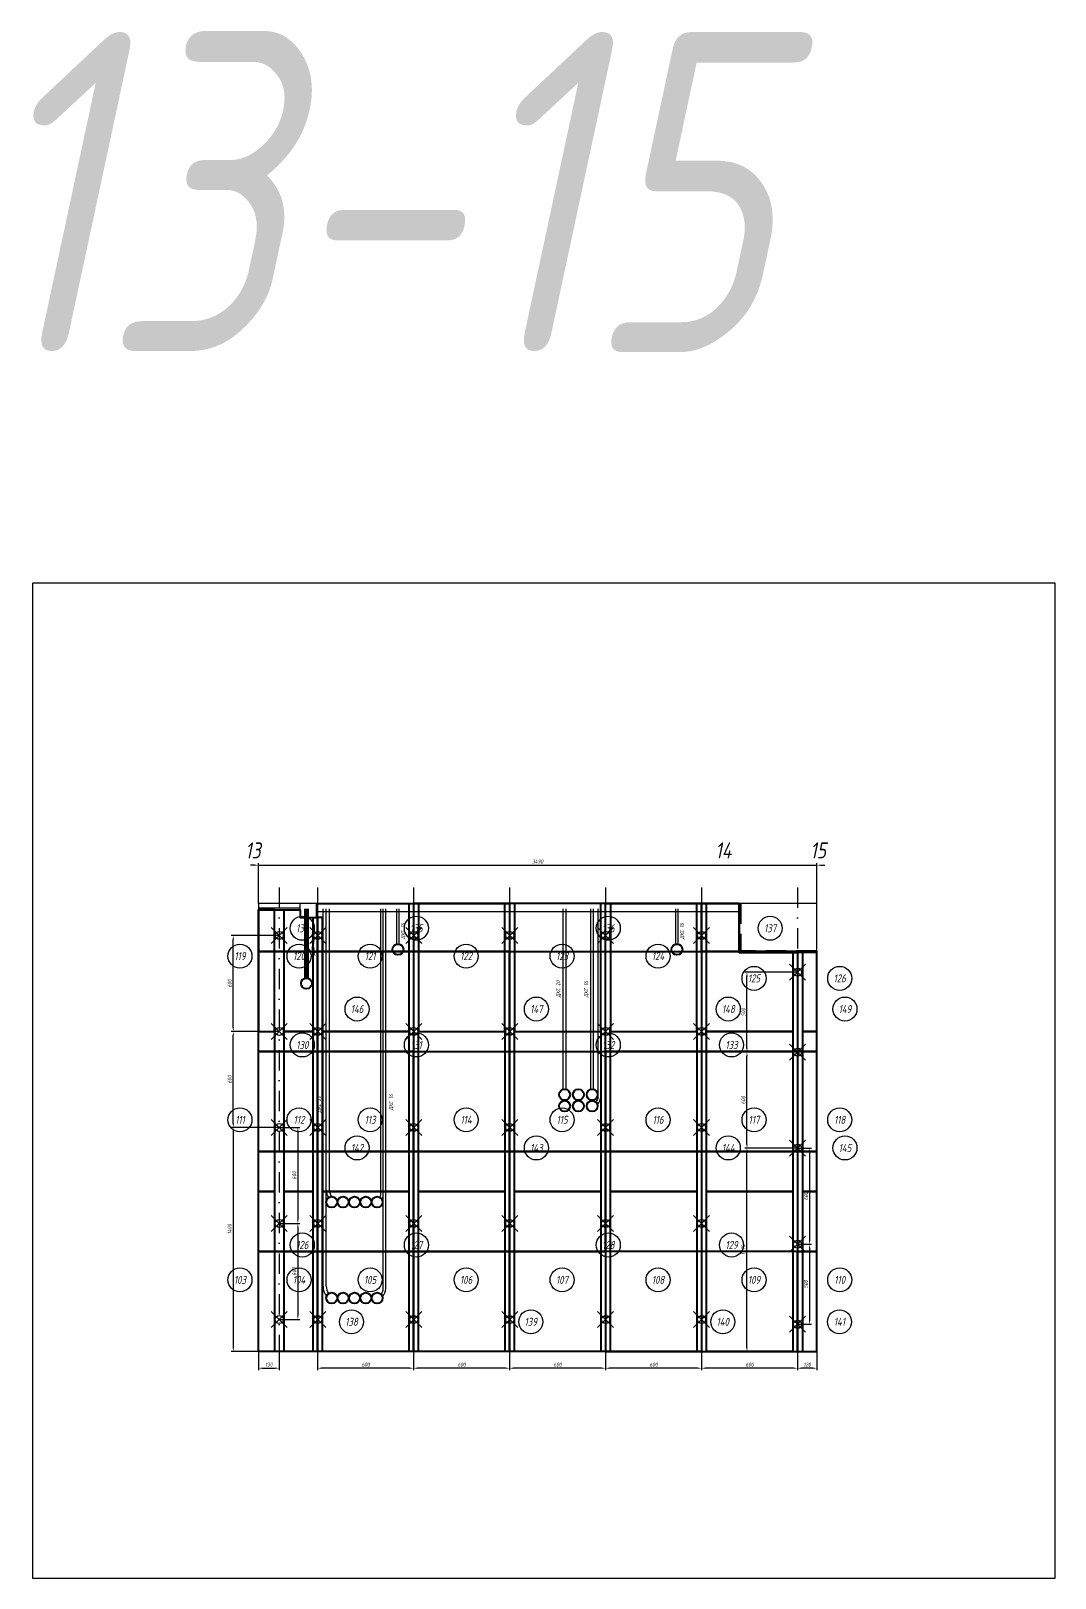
# Model space of a CAD drawing. Header units: millimetres. Extents: x -58926 to 122586, y -58688 to 8347.
# Drawn here: x 47707 to 54109, y -1320 to 8347 of the extents above; entities that cross this region are included whole.
import ezdxf
from ezdxf.enums import TextEntityAlignment as Align

# ---------------------------------------------------------------- set-up
doc = ezdxf.new("R2010")
doc.units = ezdxf.units.MM
doc.header["$PDMODE"] = 35
doc.header["$PDSIZE"] = 50
doc.linetypes.add('DASHDOT', pattern=[25.4, 12.7, -6.35, 0, -6.35])
doc.linetypes.add('DASHED', pattern=[19.05, 12.7, -6.35])
for name, color, linetype in [('01 Черновое', 7, 'Continuous'), ('02 Розетки', 7, 'Continuous'), ('02 ЭОМ и СС', 7, 'Continuous'), ('03 Потолок', 7, 'Continuous'), ('05 Слаботочка', 7, 'Continuous'), ('06 Авт-ка климата', 7, 'Continuous'), ('101 Крепление', 7, 'Continuous'), ('101 Крепление размеры', 7, 'Continuous'), ('102 Звукоизоляция', 7, 'Continuous'), ('103 ГВЛ слой 1', 7, 'Continuous'), ('104 ГВЛ слой 2', 7, 'Continuous')]:
    doc.layers.add(name, color=color, linetype=linetype)
doc.layers.add('100 noprint', color=1, linetype='Continuous', plot=False)
doc.styles.get("Standard").update_dxf_attribs({"font": 'arial.ttf'})
doc.styles.add('ГОСТ-ISOCPEUR', font='isocpeui.ttf', dxfattribs={"width": 0.8})
doc.dimstyles.new('ISO-25', dxfattribs={"dimtxt": 2.5, "dimasz": 2.5, "dimexe": 1.25, "dimexo": 0.625, "dimtad": 1, "dimtxsty": 'Standard', "dimcen": 2.5, "dimadec": 0, "dimazin": 0, "dimtfac": 1, "dimtmove": 0, "dimatfit": 3, "dimfxl": 1, "dimarcsym": 0})

# ---------------------------------------------------------------- blocks, each defined once
blk = doc.blocks.new('*D202')
at = {"layer": '101 Крепление размеры', "color": 0, "lineweight": -2}
for p, q in [((52499, 95.2), (52499, -21.5)), ((52619, 95.2), (52619, -21.5)), ((52594, -9), (52524, -9))]:
    blk.add_line(p, q, dxfattribs=at)
at = {"layer": '101 Крепление размеры', "color": 0}
for points in [[(52524, -4.8), (52524, -13.2), (52499, -9)], [(52594, -13.2), (52594, -4.8), (52619, -9)]]:
    blk.add_solid(points, dxfattribs=at)
at = {"layer": 'Defpoints', "color": 0}
for p in [(52499, 95.2), (52619, 95.2), (52499, -9)]:
    blk.add_point(p, dxfattribs=at)
at = {"layer": '101 Крепление размеры', "color": 0, "insert": (52559, 13.5), "char_height": 25, "attachment_point": 5, "style": 'ГОСТ-ISOCPEUR'}
blk.add_mtext('120', dxfattribs=at)
blk = doc.blocks.new('*D203')
at = {"layer": '101 Крепление размеры', "color": 0, "lineweight": -2}
for p, q in [((51899, 95.2), (51899, -21.5)), ((52499, 95.2), (52499, -21.5)), ((52474, -9), (51924, -9))]:
    blk.add_line(p, q, dxfattribs=at)
at = {"layer": '101 Крепление размеры', "color": 0}
for points in [[(51924, -4.8), (51924, -13.2), (51899, -9)], [(52474, -13.2), (52474, -4.8), (52499, -9)]]:
    blk.add_solid(points, dxfattribs=at)
at = {"layer": 'Defpoints', "color": 0}
for p in [(51899, 95.2), (52499, 95.2), (51899, -9)]:
    blk.add_point(p, dxfattribs=at)
at = {"layer": '101 Крепление размеры', "color": 0, "insert": (52199, 13.5), "char_height": 25, "attachment_point": 5, "style": 'ГОСТ-ISOCPEUR'}
blk.add_mtext('600', dxfattribs=at)
blk = doc.blocks.new('*D204')
at = {"layer": '101 Крепление размеры', "color": 0, "lineweight": -2}
for p, q in [((51299, 95.2), (51299, -21.5)), ((51899, 95.2), (51899, -21.5)), ((51874, -9), (51324, -9))]:
    blk.add_line(p, q, dxfattribs=at)
at = {"layer": '101 Крепление размеры', "color": 0}
for points in [[(51324, -4.8), (51324, -13.2), (51299, -9)], [(51874, -13.2), (51874, -4.8), (51899, -9)]]:
    blk.add_solid(points, dxfattribs=at)
at = {"layer": 'Defpoints', "color": 0}
for p in [(51299, 95.2), (51899, 95.2), (51299, -9)]:
    blk.add_point(p, dxfattribs=at)
at = {"layer": '101 Крепление размеры', "color": 0, "insert": (51599, 13.5), "char_height": 25, "attachment_point": 5, "style": 'ГОСТ-ISOCPEUR'}
blk.add_mtext('600', dxfattribs=at)
blk = doc.blocks.new('*D205')
at = {"layer": '101 Крепление размеры', "color": 0, "lineweight": -2}
for p, q in [((50699, 95.2), (50699, -21.5)), ((51299, 95.2), (51299, -21.5)), ((51274, -9), (50724, -9))]:
    blk.add_line(p, q, dxfattribs=at)
at = {"layer": '101 Крепление размеры', "color": 0}
for points in [[(50724, -4.8), (50724, -13.2), (50699, -9)], [(51274, -13.2), (51274, -4.8), (51299, -9)]]:
    blk.add_solid(points, dxfattribs=at)
at = {"layer": 'Defpoints', "color": 0}
for p in [(50699, 95.2), (51299, 95.2), (50699, -9)]:
    blk.add_point(p, dxfattribs=at)
at = {"layer": '101 Крепление размеры', "color": 0, "insert": (50999, 13.5), "char_height": 25, "attachment_point": 5, "style": 'ГОСТ-ISOCPEUR'}
blk.add_mtext('600', dxfattribs=at)
blk = doc.blocks.new('*D206')
at = {"layer": '101 Крепление размеры', "color": 0, "lineweight": -2}
for p, q in [((50099, 95.2), (50099, -21.5)), ((50699, 95.2), (50699, -21.5)), ((50674, -9), (50124, -9))]:
    blk.add_line(p, q, dxfattribs=at)
at = {"layer": '101 Крепление размеры', "color": 0}
for points in [[(50124, -4.8), (50124, -13.2), (50099, -9)], [(50674, -13.2), (50674, -4.8), (50699, -9)]]:
    blk.add_solid(points, dxfattribs=at)
at = {"layer": 'Defpoints', "color": 0}
for p in [(50099, 95.2), (50699, 95.2), (50099, -9)]:
    blk.add_point(p, dxfattribs=at)
at = {"layer": '101 Крепление размеры', "color": 0, "insert": (50399, 13.5), "char_height": 25, "attachment_point": 5, "style": 'ГОСТ-ISOCPEUR'}
blk.add_mtext('600', dxfattribs=at)
blk = doc.blocks.new('*D207')
at = {"layer": '101 Крепление размеры', "color": 0, "lineweight": -2}
for p, q in [((49499, 95.2), (49499, -21.5)), ((50099, 95.2), (50099, -21.5)), ((50074, -9), (49524, -9))]:
    blk.add_line(p, q, dxfattribs=at)
at = {"layer": '101 Крепление размеры', "color": 0}
for points in [[(49524, -4.8), (49524, -13.2), (49499, -9)], [(50074, -13.2), (50074, -4.8), (50099, -9)]]:
    blk.add_solid(points, dxfattribs=at)
at = {"layer": 'Defpoints', "color": 0}
for p in [(49499, 95.2), (50099, 95.2), (49499, -9)]:
    blk.add_point(p, dxfattribs=at)
at = {"layer": '101 Крепление размеры', "color": 0, "insert": (49799, 13.5), "char_height": 25, "attachment_point": 5, "style": 'ГОСТ-ISOCPEUR'}
blk.add_mtext('600', dxfattribs=at)
blk = doc.blocks.new('*D208')
at = {"layer": '101 Крепление размеры', "color": 0, "lineweight": -2}
for p, q in [((49129, 95.2), (49129, -21.5)), ((49259, 95.2), (49259, -21.5)), ((49154, -9), (49234, -9))]:
    blk.add_line(p, q, dxfattribs=at)
at = {"layer": '101 Крепление размеры', "color": 0}
for points in [[(49154, -4.8), (49154, -13.2), (49129, -9)], [(49234, -13.2), (49234, -4.8), (49259, -9)]]:
    blk.add_solid(points, dxfattribs=at)
at = {"layer": 'Defpoints', "color": 0}
for p in [(49129, 95.2), (49259, 95.2), (49259, -9)]:
    blk.add_point(p, dxfattribs=at)
at = {"layer": '101 Крепление размеры', "color": 0, "insert": (49194, 13.5), "char_height": 25, "attachment_point": 5, "style": 'ГОСТ-ISOCPEUR'}
blk.add_mtext('130', dxfattribs=at)
blk = doc.blocks.new('*D209')
at = {"layer": '101 Крепление размеры', "color": 0, "lineweight": -2}
for p, q in [((49259, 1495.2), (48958.8, 1495.2)), ((48971.3, 1470.2), (48971.3, 120.2)), ((49259, 95.2), (48958.8, 95.2))]:
    blk.add_line(p, q, dxfattribs=at)
at = {"layer": '101 Крепление размеры', "color": 0}
for points in [[(48975.4, 1470.2), (48967.1, 1470.2), (48971.3, 1495.2)], [(48967.1, 120.2), (48975.4, 120.2), (48971.3, 95.2)]]:
    blk.add_solid(points, dxfattribs=at)
at = {"layer": 'Defpoints', "color": 0}
for p in [(49259, 1495.2), (48971.3, 95.2), (49259, 95.2)]:
    blk.add_point(p, dxfattribs=at)
at = {"layer": '101 Крепление размеры', "color": 0, "insert": (48948.8, 859.7), "char_height": 25, "attachment_point": 5, "rotation": 90, "style": 'ГОСТ-ISOCPEUR'}
blk.add_mtext('1400', dxfattribs=at)
blk = doc.blocks.new('*D210')
at = {"layer": '101 Крепление размеры', "color": 0, "lineweight": -2}
for p, q in [((49259, 2095.2), (48958.8, 2095.2)), ((48971.3, 1520.2), (48971.3, 2070.2)), ((49259, 1495.2), (48958.8, 1495.2))]:
    blk.add_line(p, q, dxfattribs=at)
at = {"layer": '101 Крепление размеры', "color": 0}
for points in [[(48975.4, 2070.2), (48967.1, 2070.2), (48971.3, 2095.2)], [(48967.1, 1520.2), (48975.4, 1520.2), (48971.3, 1495.2)]]:
    blk.add_solid(points, dxfattribs=at)
at = {"layer": 'Defpoints', "color": 0}
for p in [(48971.3, 2095.2), (49259, 2095.2), (49259, 1495.2)]:
    blk.add_point(p, dxfattribs=at)
at = {"layer": '101 Крепление размеры', "color": 0, "insert": (48948.8, 1795.2), "char_height": 25, "attachment_point": 5, "rotation": 90, "style": 'ГОСТ-ISOCPEUR'}
blk.add_mtext('600', dxfattribs=at)
blk = doc.blocks.new('*D211')
at = {"layer": '101 Крепление размеры', "color": 0, "lineweight": -2}
for p, q in [((49259, 2695.2), (48958.8, 2695.2)), ((48971.3, 2120.2), (48971.3, 2670.2)), ((49259, 2095.2), (48958.8, 2095.2))]:
    blk.add_line(p, q, dxfattribs=at)
at = {"layer": '101 Крепление размеры', "color": 0}
for points in [[(48975.4, 2670.2), (48967.1, 2670.2), (48971.3, 2695.2)], [(48967.1, 2120.2), (48975.4, 2120.2), (48971.3, 2095.2)]]:
    blk.add_solid(points, dxfattribs=at)
at = {"layer": 'Defpoints', "color": 0}
for p in [(48971.3, 2695.2), (49259, 2695.2), (49259, 2095.2)]:
    blk.add_point(p, dxfattribs=at)
at = {"layer": '101 Крепление размеры', "color": 0, "insert": (48948.8, 2395.2), "char_height": 25, "attachment_point": 5, "rotation": 90, "style": 'ГОСТ-ISOCPEUR'}
blk.add_mtext('600', dxfattribs=at)
blk = doc.blocks.new('*D212')
at = {"layer": '101 Крепление размеры', "color": 0, "lineweight": -2}
for p, q in [((49258.4, 1495.2), (49387.7, 1495.2)), ((49375.2, 1470.2), (49375.2, 920.2)), ((49259, 895.2), (49387.7, 895.2))]:
    blk.add_line(p, q, dxfattribs=at)
at = {"layer": '101 Крепление размеры', "color": 0}
for points in [[(49379.4, 1470.2), (49371, 1470.2), (49375.2, 1495.2)], [(49371, 920.2), (49379.4, 920.2), (49375.2, 895.2)]]:
    blk.add_solid(points, dxfattribs=at)
at = {"layer": 'Defpoints', "color": 0}
for p in [(49258.4, 1495.2), (49259, 895.2), (49375.2, 895.2)]:
    blk.add_point(p, dxfattribs=at)
at = {"layer": '101 Крепление размеры', "color": 0, "insert": (49352.7, 1195.2), "char_height": 25, "attachment_point": 5, "rotation": 90, "style": 'ГОСТ-ISOCPEUR'}
blk.add_mtext('600', dxfattribs=at)
blk = doc.blocks.new('*D213')
at = {"layer": '101 Крепление размеры', "color": 0, "lineweight": -2}
for p, q in [((49259, 895.2), (49387.7, 895.2)), ((49375.2, 870.2), (49375.2, 320.2)), ((49259, 295.2), (49387.7, 295.2))]:
    blk.add_line(p, q, dxfattribs=at)
at = {"layer": '101 Крепление размеры', "color": 0}
for points in [[(49379.4, 870.2), (49371, 870.2), (49375.2, 895.2)], [(49371, 320.2), (49379.4, 320.2), (49375.2, 295.2)]]:
    blk.add_solid(points, dxfattribs=at)
at = {"layer": 'Defpoints', "color": 0}
for p in [(49259, 895.2), (49259, 295.2), (49375.2, 295.2)]:
    blk.add_point(p, dxfattribs=at)
at = {"layer": '101 Крепление размеры', "color": 0, "insert": (49352.7, 595.2), "char_height": 25, "attachment_point": 5, "rotation": 90, "style": 'ГОСТ-ISOCPEUR'}
blk.add_mtext('600', dxfattribs=at)
blk = doc.blocks.new('*D214')
at = {"layer": '101 Крепление размеры', "color": 0, "lineweight": -2}
for p, q in [((52499, 1365.2), (52170.3, 1365.2)), ((52182.8, 120.2), (52182.8, 1340.2)), ((52499, 95.2), (52170.3, 95.2))]:
    blk.add_line(p, q, dxfattribs=at)
at = {"layer": '101 Крепление размеры', "color": 0}
for points in [[(52187, 1340.2), (52178.6, 1340.2), (52182.8, 1365.2)], [(52178.6, 120.2), (52187, 120.2), (52182.8, 95.2)]]:
    blk.add_solid(points, dxfattribs=at)
at = {"layer": 'Defpoints', "color": 0}
for p in [(52182.8, 1365.2), (52499, 1365.2), (52499, 95.2)]:
    blk.add_point(p, dxfattribs=at)
at = {"layer": '101 Крепление размеры', "color": 0, "insert": (52160.3, 730.2), "char_height": 25, "attachment_point": 5, "rotation": 90, "style": 'ГОСТ-ISOCPEUR'}
blk.add_mtext('1270', dxfattribs=at)
blk = doc.blocks.new('*D215')
at = {"layer": '101 Крепление размеры', "color": 0, "lineweight": -2}
for p, q in [((52499, 1965.2), (52170.3, 1965.2)), ((52182.8, 1390.2), (52182.8, 1940.2)), ((52499, 1365.2), (52170.3, 1365.2))]:
    blk.add_line(p, q, dxfattribs=at)
at = {"layer": '101 Крепление размеры', "color": 0}
for points in [[(52187, 1940.2), (52178.6, 1940.2), (52182.8, 1965.2)], [(52178.6, 1390.2), (52187, 1390.2), (52182.8, 1365.2)]]:
    blk.add_solid(points, dxfattribs=at)
at = {"layer": 'Defpoints', "color": 0}
for p in [(52182.8, 1965.2), (52499, 1965.2), (52499, 1365.2)]:
    blk.add_point(p, dxfattribs=at)
at = {"layer": '101 Крепление размеры', "color": 0, "insert": (52160.3, 1665.2), "char_height": 25, "attachment_point": 5, "rotation": 90, "style": 'ГОСТ-ISOCPEUR'}
blk.add_mtext('600', dxfattribs=at)
blk = doc.blocks.new('*D216')
at = {"layer": '101 Крепление размеры', "color": 0, "lineweight": -2}
for p, q in [((52499, 2465.2), (52170.3, 2465.2)), ((52182.8, 1990.2), (52182.8, 2440.2)), ((52499, 1965.2), (52170.3, 1965.2))]:
    blk.add_line(p, q, dxfattribs=at)
at = {"layer": '101 Крепление размеры', "color": 0}
for points in [[(52187, 2440.2), (52178.6, 2440.2), (52182.8, 2465.2)], [(52178.6, 1990.2), (52187, 1990.2), (52182.8, 1965.2)]]:
    blk.add_solid(points, dxfattribs=at)
at = {"layer": 'Defpoints', "color": 0}
for p in [(52182.8, 2465.2), (52499, 2465.2), (52499, 1965.2)]:
    blk.add_point(p, dxfattribs=at)
at = {"layer": '101 Крепление размеры', "color": 0, "insert": (52160.3, 2215.2), "char_height": 25, "attachment_point": 5, "rotation": 90, "style": 'ГОСТ-ISOCPEUR'}
blk.add_mtext('500', dxfattribs=at)
blk = doc.blocks.new('*D217')
at = {"layer": '101 Крепление размеры', "color": 0, "lineweight": -2}
for p, q in [((52499, 1365.2), (52586.7, 1365.2)), ((52574.2, 1340.2), (52574.2, 790.2)), ((52499, 765.2), (52586.7, 765.2))]:
    blk.add_line(p, q, dxfattribs=at)
at = {"layer": '101 Крепление размеры', "color": 0}
for points in [[(52578.4, 1340.2), (52570.1, 1340.2), (52574.2, 1365.2)], [(52570.1, 790.2), (52578.4, 790.2), (52574.2, 765.2)]]:
    blk.add_solid(points, dxfattribs=at)
at = {"layer": 'Defpoints', "color": 0}
for p in [(52499, 1365.2), (52499, 765.2), (52574.2, 765.2)]:
    blk.add_point(p, dxfattribs=at)
at = {"layer": '101 Крепление размеры', "color": 0, "insert": (52551.7, 1065.2), "char_height": 25, "attachment_point": 5, "rotation": 90, "style": 'ГОСТ-ISOCPEUR'}
blk.add_mtext('600', dxfattribs=at)
blk = doc.blocks.new('*D218')
at = {"layer": '101 Крепление размеры', "color": 0, "lineweight": -2}
for p, q in [((52499, 765.2), (52586.7, 765.2)), ((52574.2, 740.2), (52574.2, 290.2)), ((52499, 265.2), (52586.7, 265.2))]:
    blk.add_line(p, q, dxfattribs=at)
at = {"layer": '101 Крепление размеры', "color": 0}
for points in [[(52578.4, 740.2), (52570.1, 740.2), (52574.2, 765.2)], [(52570.1, 290.2), (52578.4, 290.2), (52574.2, 265.2)]]:
    blk.add_solid(points, dxfattribs=at)
at = {"layer": 'Defpoints', "color": 0}
for p in [(52499, 765.2), (52499, 265.2), (52574.2, 265.2)]:
    blk.add_point(p, dxfattribs=at)
at = {"layer": '101 Крепление размеры', "color": 0, "insert": (52551.7, 515.2), "char_height": 25, "attachment_point": 5, "rotation": 90, "style": 'ГОСТ-ISOCPEUR'}
blk.add_mtext('500', dxfattribs=at)
blk = doc.blocks.new('*D411')
at = {"layer": '01 Черновое', "color": 0, "lineweight": -2}
for p, q in [((49104, 3134.1), (49079, 3134.1)), ((49129, 2895.2), (49129, 3146.6)), ((49129, 3134.1), (52619, 3134.1)), ((52619, 2895.2), (52619, 3146.6)), ((52644, 3134.1), (52669, 3134.1))]:
    blk.add_line(p, q, dxfattribs=at)
at = {"layer": '01 Черновое', "color": 0}
for points in [[(49104, 3129.9), (49104, 3138.3), (49129, 3134.1)], [(52644, 3138.3), (52644, 3129.9), (52619, 3134.1)]]:
    blk.add_solid(points, dxfattribs=at)
at = {"layer": 'Defpoints', "color": 0}
for p in [(52619, 3134.1), (49129, 2895.2), (52619, 2895.2)]:
    blk.add_point(p, dxfattribs=at)
at = {"layer": '01 Черновое', "color": 0, "insert": (50874, 3156.6), "char_height": 25, "attachment_point": 5, "style": 'ГОСТ-ISOCPEUR'}
blk.add_mtext('3490', dxfattribs=at)

msp = doc.modelspace()

# ---------------------------------------------------------------- linework, layer by layer
at = {"layer": '01 Черновое', "linetype": 'DASHDOT', "ltscale": 10}
for p, q in [((49258.998, 2995.176), (49258.998, -4.283)), ((49498.998, 2995.176), (49498.998, -4.283)), ((50098.998, 2995.176), (50098.998, -4.283)), ((50698.998, 2995.176), (50698.998, -4.283)), ((51298.998, 2995.176), (51298.998, -4.283)), ((51898.998, 2995.176), (51898.998, -4.283)), ((52498.998, 2995.176), (52498.998, -4.283))]:
    msp.add_line(p, q, dxfattribs=at)
at = {"layer": '01 Черновое'}
msp.add_lwpolyline([(52618.998, 95.176), (52618.998, 2895.176), (49128.998, 2895.176), (49128.998, 95.176)], close=True, dxfattribs=at)
at = {"layer": '02 Розетки'}
for p, q in [((49532.998, 502.715), (49532.998, 2862.176)), ((49552.998, 502.715), (49552.998, 2862.176)), ((49572.998, 1102.715), (49572.998, 2862.176)), ((51032.998, 1732.479), (51032.998, 2862.176)), ((51052.998, 1732.479), (51052.998, 2862.176))]:
    msp.add_line(p, q, dxfattribs=at)
at = {"layer": '02 Розетки', "lineweight": 40}
for centre in [(51042.998, 1700.176), (51042.998, 1629.176), (51128.998, 1700.176), (51128.998, 1629.176), (49586.998, 1029.176), (49657.998, 1029.176), (49728.998, 1029.176), (49799.998, 1029.176), (49586.998, 429.176), (49657.998, 429.176), (49728.998, 429.176), (49799.998, 429.176)]:
    msp.add_circle(centre, 34, dxfattribs=at)
at = {"layer": '02 Розетки'}
for centre, radius, end in [((49632.998, 1102.715), 80, 214.8964913), ((49632.998, 1102.715), 60, 222.7632761), ((49632.998, 502.715), 100, 218.6209407), ((49632.998, 502.715), 80, 214.8964913)]:
    msp.add_arc(centre, radius, 180, end, dxfattribs=at)
at = {"layer": '02 ЭОМ и СС'}
for p, q in [((49532.998, 502.715), (49532.998, 2862.176)), ((49552.998, 502.715), (49552.998, 2862.176)), ((49572.998, 1102.715), (49572.998, 2862.176)), ((49893.002, 1074.716), (49893.002, 2862.176)), ((49909.002, 487.255), (49909.002, 2862.176)), ((49909.002, 1074.716), (49909.002, 2862.176)), ((49925.002, 487.255), (49925.002, 2862.176)), ((49992.998, 2640.222), (49992.998, 2862.176)), ((50008.998, 2640.222), (50008.998, 2862.176)), ((51032.998, 1732.479), (51032.998, 2862.176)), ((51052.998, 1732.479), (51052.998, 2862.176)), ((51206.998, 1733.415), (51206.998, 2862.176)), ((51222.998, 1733.415), (51222.998, 2862.176)), ((51253.002, 1687.255), (51253.002, 2862.176)), ((51269.002, 1687.255), (51269.002, 2862.176)), ((51736.998, 2640.222), (51736.998, 2862.176)), ((51752.998, 2640.222), (51752.998, 2862.176))]:
    msp.add_line(p, q, dxfattribs=at)
at = {"layer": '02 ЭОМ и СС', "const_width": 16}
msp.add_lwpolyline([(49420.998, 2420.417), (49420.998, 2862.176)], dxfattribs=at)
at = {"layer": '02 ЭОМ и СС', "const_width": 16, "flags": 128}
msp.add_lwpolyline([(49436.998, 2420.417), (49436.998, 2862.176)], dxfattribs=at)
at = {"layer": '02 ЭОМ и СС', "lineweight": 40}
for centre in [(51744.998, 2607.176), (49428.998, 2395.676), (51042.998, 1700.176), (51042.998, 1629.176), (51128.998, 1700.176), (51128.998, 1629.176), (51214.998, 1700.176), (51214.998, 1629.176), (49586.998, 1029.176), (49657.998, 1029.176), (49728.998, 1029.176), (49799.998, 1029.176), (49870.998, 1029.176), (49586.998, 429.176), (49657.998, 429.176), (49728.998, 429.176), (49799.998, 429.176), (49870.998, 429.176)]:
    msp.add_circle(centre, 34, dxfattribs=at)
at = {"layer": '02 ЭОМ и СС'}
for centre, radius, start, end in [((51205.002, 1687.255), 48, 315, 0), ((51205.002, 1687.255), 64, 311.5369025, 0), ((49632.998, 1102.715), 80, 180, 214.8964913), ((49632.998, 1102.715), 60, 180, 222.7632761), ((49845.002, 1074.716), 48, 338.9808652, 0), ((49845.002, 1074.716), 64, 331.7585883, 0), ((49632.998, 502.715), 100, 180, 218.6209407), ((49632.998, 502.715), 80, 180, 214.8964913), ((49861.002, 487.255), 48, 315, 0), ((49861.002, 487.255), 64, 311.5369025, 0)]:
    msp.add_arc(centre, radius, start, end, dxfattribs=at)
at = {"layer": '03 Потолок', "lineweight": -2}
for p, q in [((49129.623, 2868.176), (49388.998, 2868.176)), ((49129.623, 2855.676), (49388.998, 2855.676)), ((49388.998, 2808.176), (49388.998, 2895.176)), ((49492.998, 2808.176), (49388.998, 2808.176)), ((49492.998, 2808.176), (49492.998, 2895.176)), ((49492.998, 2845.176), (52134.498, 2845.176)), ((52134.498, 2895.176), (52134.498, 2588.676)), ((52618.998, 2588.676), (52134.498, 2588.676))]:
    msp.add_line(p, q, dxfattribs=at)
at = {"layer": '03 Потолок', "linetype": 'DASHED', "ltscale": 10}
for p in [(52143.998, 2895.176), (52618.998, 2598.176)]:
    msp.add_line(p, (52143.998, 2598.176), dxfattribs=at)
at = {"layer": '05 Слаботочка'}
for p, q in [((49893.002, 1074.716), (49893.002, 2862.176)), ((49909.002, 487.255), (49909.002, 2862.176)), ((49909.002, 1074.716), (49909.002, 2862.176)), ((49925.002, 487.255), (49925.002, 2862.176)), ((49992.998, 2640.222), (49992.998, 2862.176)), ((50008.998, 2640.222), (50008.998, 2862.176)), ((51206.998, 1733.415), (51206.998, 2862.176)), ((51222.998, 1733.415), (51222.998, 2862.176)), ((51253.002, 1687.255), (51253.002, 2862.176)), ((51269.002, 1687.255), (51269.002, 2862.176)), ((51736.998, 2640.222), (51736.998, 2862.176)), ((51752.998, 2640.222), (51752.998, 2862.176))]:
    msp.add_line(p, q, dxfattribs=at)
at = {"layer": '05 Слаботочка', "lineweight": 40}
for centre in [(50000.998, 2607.176), (51744.998, 2607.176), (51214.998, 1700.176), (51214.998, 1629.176), (49870.998, 1029.176), (49870.998, 429.176)]:
    msp.add_circle(centre, 34, dxfattribs=at)
at = {"layer": '05 Слаботочка'}
for centre, radius, start in [((51205.002, 1687.255), 48, 315), ((51205.002, 1687.255), 64, 311.5369025), ((49845.002, 1074.716), 48, 338.9808652), ((49845.002, 1074.716), 64, 331.7585883), ((49861.002, 487.255), 48, 315), ((49861.002, 487.255), 64, 311.5369025)]:
    msp.add_arc(centre, radius, start, 0, dxfattribs=at)
at = {"layer": '06 Авт-ка климата', "const_width": 16}
msp.add_lwpolyline([(49420.998, 2420.417), (49420.998, 2862.176)], dxfattribs=at)
at = {"layer": '06 Авт-ка климата', "const_width": 16, "flags": 128}
msp.add_lwpolyline([(49436.998, 2420.417), (49436.998, 2862.176)], dxfattribs=at)
at = {"layer": '06 Авт-ка климата', "lineweight": 40}
msp.add_circle((49428.998, 2395.676), 34, dxfattribs=at)
at = {"layer": '100 noprint'}
msp.add_lwpolyline([(47715.788, 4896.337), (47715.788, -1320.331), (54108.744, -1320.331), (54108.744, 4896.337)], close=True, dxfattribs=at)
at = {"layer": '101 Крепление', "color": 5}
for points in [[(49228.998, 2855.676), (49228.998, 95.176), (49288.998, 95.176), (49288.998, 2855.676)], [(49228.998, 2855.676), (49228.998, 95.176), (49288.998, 95.176), (49288.998, 2855.676)], [(49468.998, 2808.176), (49468.998, 95.176), (49528.998, 95.176), (49528.998, 2808.176)], [(50068.998, 2895.176), (50068.998, 95.176), (50128.998, 95.176), (50128.998, 2895.176)], [(50668.998, 2895.176), (50668.998, 95.176), (50728.998, 95.176), (50728.998, 2895.176)], [(51268.998, 2895.176), (51268.998, 95.176), (51328.998, 95.176), (51328.998, 2895.176)], [(51868.998, 2895.176), (51868.998, 95.176), (51928.998, 95.176), (51928.998, 2895.176)], [(52468.998, 2588.676), (52468.998, 95.176), (52528.998, 95.176), (52528.998, 2588.676)]]:
    msp.add_lwpolyline(points, close=True, dxfattribs=at)
for p in [(49259.311, 2695.176), (49499.311, 2695.176), (50099.311, 2695.176), (50699.311, 2695.176), (51299.311, 2695.176), (51899.311, 2695.176), (52498.998, 2465.176), (49259.311, 2095.176), (49499.311, 2095.176), (50099.311, 2095.176), (50699.311, 2095.176), (51299.311, 2095.176), (51899.311, 2095.176), (52498.998, 1965.176), (49259.311, 1495.176), (49499.311, 1495.176), (50099.311, 1495.176), (50699.311, 1495.176), (51299.311, 1495.176), (51899.311, 1495.176), (52498.998, 1365.176), (49259.311, 895.176), (49499.311, 895.176), (50099.311, 895.176), (50699.311, 895.176), (51299.311, 895.176), (51899.311, 895.176), (52498.998, 765.176), (49259.311, 295.176), (49499.311, 295.176), (50099.311, 295.176), (50699.311, 295.176), (51299.311, 295.176), (51899.311, 295.176), (52498.998, 265.176)]:
    msp.add_point(p, dxfattribs=at)
at = {"layer": '102 Звукоизоляция', "color": 74, "linetype": 'Continuous', "lineweight": 40, "ltscale": 10, "flags": 128}
for points in [[(49129.623, 2855.676), (49129.623, 2095.176), (49228.998, 2095.176), (49228.998, 2855.676)], [(49288.998, 2855.676), (49388.998, 2855.676), (49388.998, 2808.176), (49468.998, 2808.176), (49468.998, 2095.176), (49288.998, 2095.176)], [(49492.998, 2895.176), (50068.998, 2895.176), (50068.998, 2095.176), (49528.998, 2095.176), (49528.998, 2808.176), (49492.998, 2808.176)], [(50128.998, 2895.176), (50128.998, 2095.176), (50668.998, 2095.176), (50668.998, 2895.176)], [(50728.998, 2895.176), (50728.998, 2095.176), (51268.998, 2095.176), (51268.998, 2895.176)], [(51328.998, 2895.176), (51328.998, 2095.176), (51868.998, 2095.176), (51868.998, 2895.176)], [(51928.998, 2895.176), (52134.498, 2895.176), (52134.498, 2588.676), (52468.998, 2588.676), (52468.998, 2095.176), (51928.998, 2095.176)], [(52528.998, 2588.676), (52528.998, 2095.176), (52618.998, 2095.176), (52618.998, 2588.676)], [(49228.998, 2095.176), (49228.998, 1095.176), (49128.998, 1095.176), (49128.998, 2095.176)], [(49468.998, 2095.176), (49468.998, 1095.176), (49288.998, 1095.176), (49288.998, 2095.176)], [(50068.998, 1095.176), (49528.998, 1095.176), (49528.998, 2095.176), (50068.998, 2095.176)], [(50668.998, 1095.176), (50128.998, 1095.176), (50128.998, 2095.176), (50668.998, 2095.176)], [(51268.998, 1095.176), (50728.998, 1095.176), (50728.998, 2095.176), (51268.998, 2095.176)], [(51868.998, 1095.176), (51328.998, 1095.176), (51328.998, 2095.176), (51868.998, 2095.176)], [(52468.998, 1095.176), (51928.998, 1095.176), (51928.998, 2095.176), (52468.998, 2095.176)], [(52528.998, 2095.176), (52528.998, 1095.176), (52618.998, 1095.176), (52618.998, 2095.176)], [(49228.998, 1095.176), (49228.998, 95.176), (49128.998, 95.176), (49128.998, 1095.176)], [(49468.998, 1095.176), (49468.998, 95.176), (49288.998, 95.176), (49288.998, 1095.176)], [(50068.998, 95.176), (49528.998, 95.176), (49528.998, 1095.176), (50068.998, 1095.176)], [(50668.998, 95.176), (50128.998, 95.176), (50128.998, 1095.176), (50668.998, 1095.176)], [(51268.998, 95.176), (50728.998, 95.176), (50728.998, 1095.176), (51268.998, 1095.176)], [(51868.998, 95.176), (51328.998, 95.176), (51328.998, 1095.176), (51868.998, 1095.176)], [(52468.998, 95.176), (51928.998, 95.176), (51928.998, 1095.176), (52468.998, 1095.176)], [(52528.998, 1095.176), (52528.998, 95.176), (52618.998, 95.176), (52618.998, 1095.176)]]:
    msp.add_lwpolyline(points, close=True, dxfattribs=at)
at = {"layer": '102 Звукоизоляция', "color": 74}
for centre in [(49013.477, 2565.906), (49382.484, 2565.906), (49826.878, 2565.906), (50426.878, 2565.906), (51026.878, 2565.906), (51626.878, 2565.906), (52226.878, 2427.032), (52762.361, 2427.032), (49013.477, 1542.955), (49382.484, 1542.955), (49826.878, 1542.955), (50426.878, 1542.955), (51026.878, 1542.955), (51626.878, 1542.955), (52226.878, 1542.955), (52762.361, 1542.955), (49013.477, 542.955), (49382.484, 542.955), (49826.878, 542.955), (50426.878, 542.955), (51026.878, 542.955), (51626.878, 542.955), (52226.878, 542.955), (52762.361, 542.955)]:
    msp.add_circle(centre, 75, dxfattribs=at)
at = {"layer": '103 ГВЛ слой 1', "color": 6, "lineweight": 40}
for points in [[(49128.998, 2595.176), (49128.998, 2855.676), (49388.998, 2855.676), (49388.998, 2808.176), (49498.998, 2808.176), (49498.998, 2595.176)], [(50698.998, 2895.176), (50698.998, 2595.176), (49498.998, 2595.176), (49498.998, 2895.176)], [(50698.998, 2895.176), (50698.998, 2595.176), (51898.998, 2595.176), (51898.998, 2895.176)], [(51898.998, 2895.176), (51898.998, 2595.176), (52134.498, 2595.176), (52134.498, 2895.176)], [(49498.998, 2595.176), (49498.998, 1345.176), (49128.998, 1345.176), (49128.998, 2595.176)], [(49498.998, 2595.176), (50698.998, 2595.176), (50698.998, 1345.176), (49498.998, 1345.176)], [(50698.998, 2595.176), (51898.998, 2595.176), (51898.998, 1345.176), (50698.998, 1345.176)], [(51898.998, 2595.176), (51898.998, 1345.176), (52618.998, 1345.176), (52618.998, 2595.176)], [(49498.998, 1345.176), (49498.998, 95.176), (49128.998, 95.176), (49128.998, 1345.176)], [(49498.998, 1345.176), (50698.998, 1345.176), (50698.998, 95.176), (49498.998, 95.176)], [(50698.998, 1345.176), (51898.998, 1345.176), (51898.998, 95.176), (50698.998, 95.176)], [(51898.998, 1345.176), (51898.998, 95.176), (52618.998, 95.176), (52618.998, 1345.176)]]:
    msp.add_lwpolyline(points, close=True, dxfattribs=at)
at = {"layer": '103 ГВЛ слой 1', "color": 6}
for centre in [(49403.032, 2739.875), (50115.998, 2739.875), (51315.998, 2739.875), (52327.663, 2739.875), (49403.032, 2010.79), (50115.998, 2010.79), (51315.998, 2010.79), (52086.421, 2010.79), (49403.032, 760.79), (50115.998, 760.79), (51315.998, 760.79), (52086.421, 760.79)]:
    msp.add_circle(centre, 75, dxfattribs=at)
at = {"layer": '104 ГВЛ слой 2', "color": 3, "lineweight": 40}
for points in [[(49129.623, 2855.676), (49388.998, 2855.676), (49388.998, 2808.176), (49492.998, 2808.176), (49492.998, 2895.176), (50098.998, 2895.176), (50098.998, 1970.176), (49128.998, 1970.176)], [(50098.998, 2895.176), (50098.998, 1970.176), (51298.998, 1970.176), (51298.998, 2895.176)], [(52134.498, 2895.176), (52134.498, 2588.676), (52498.998, 2588.676), (52498.998, 1970.176), (51298.998, 1970.176), (51298.998, 2895.176)], [(52498.998, 2588.676), (52498.998, 1970.176), (52618.998, 1970.176), (52618.998, 2588.676)], [(50098.998, 1970.176), (50098.998, 720.176), (49128.998, 720.176), (49128.998, 1970.176)], [(50098.998, 1970.176), (51298.998, 1970.176), (51298.998, 720.176), (50098.998, 720.176)], [(51298.998, 1970.176), (52498.998, 1970.176), (52498.998, 720.176), (51298.998, 720.176)], [(52498.998, 1970.176), (52498.998, 720.176), (52618.998, 720.176), (52618.998, 1970.176)], [(50098.998, 720.176), (50098.998, 95.176), (49128.998, 95.176), (49128.998, 720.176)], [(51298.998, 720.176), (51298.998, 95.176), (50098.998, 95.176), (50098.998, 720.176)], [(51298.998, 720.176), (51298.998, 95.176), (52498.998, 95.176), (52498.998, 720.176)], [(52498.998, 720.176), (52498.998, 95.176), (52618.998, 95.176), (52618.998, 720.176)]]:
    msp.add_lwpolyline(points, close=True, dxfattribs=at)
at = {"layer": '104 ГВЛ слой 2', "color": 3}
for centre in [(49745.214, 2235.172), (50866.12, 2235.172), (52066.12, 2235.172), (52795.468, 2235.172), (49745.214, 1367.214), (50866.12, 1367.214), (52066.12, 1367.214), (52795.468, 1367.214), (49710.495, 281.025), (50831.402, 281.025), (52031.402, 281.025), (52760.75, 281.025)]:
    msp.add_circle(centre, 75, dxfattribs=at)

# ---------------------------------------------------------------- texts
at = {"layer": '01 Черновое', "style": 'ГОСТ-ISOCPEUR', "width": 0.8}
for s, p in [('13', (49094.391, 3226.61)), ('14', (52035.351, 3226.61)), ('15', (52627.852, 3226.61))]:
    msp.add_text(s, height=100, dxfattribs=at).set_placement(p, align=Align.MIDDLE)
at = {"layer": '02 Розетки', "char_height": 25, "width": 270.31285, "attachment_point": 1, "rotation": 90, "style": 'ГОСТ-ISOCPEUR'}
for insert in [(50990.153, 2308.119), (49495.153, 1586.737)]:
    msp.add_mtext('{ДКС 20}', dxfattribs=dict(at, insert=insert))
at = {"layer": '05 Слаботочка', "char_height": 25, "width": 270.31285, "attachment_point": 1, "rotation": 90, "style": 'ГОСТ-ISOCPEUR'}
for insert in [(50019.735, 2671.342), (51763.735, 2671.342), (51164.685, 2308.119), (49944.826, 1601.619)]:
    msp.add_mtext('{ДКС 16}', dxfattribs=dict(at, insert=insert))
at = {"layer": '06 Авт-ка климата', "insert": (49456.822, 2568.2), "char_height": 25, "width": 270.31285, "attachment_point": 1, "rotation": 90, "style": 'ГОСТ-ISOCPEUR'}
msp.add_mtext('{ДКС 16}', dxfattribs=at)
at = {"layer": '100 noprint', "style": 'ГОСТ-ISOCPEUR', "width": 0.8}
msp.add_text('13-15', height=2000, dxfattribs=at).set_placement((47345.798, 6340.216))
at = {"layer": '102 Звукоизоляция', "color": 74, "style": 'ГОСТ-ISOCPEUR', "width": 0.8}
for s, p in [('119', (49013.477, 2565.906)), ('120', (49382.484, 2565.906)), ('121', (49826.878, 2565.906)), ('122', (50426.878, 2565.906)), ('123', (51026.878, 2565.906)), ('124', (51626.878, 2565.906)), ('125', (52226.878, 2427.032)), ('126', (52762.361, 2427.032)), ('111', (49013.477, 1542.955)), ('112', (49382.484, 1542.955)), ('113', (49826.878, 1542.955)), ('114', (50426.878, 1542.955)), ('115', (51026.878, 1542.955)), ('116', (51626.878, 1542.955)), ('117', (52226.878, 1542.955)), ('118', (52762.361, 1542.955)), ('103', (49013.477, 542.955)), ('104', (49382.484, 542.955)), ('105', (49826.878, 542.955)), ('106', (50426.878, 542.955)), ('107', (51026.878, 542.955)), ('108', (51626.878, 542.955)), ('109', (52226.878, 542.955)), ('110', (52762.361, 542.955))]:
    msp.add_text(s, height=50, dxfattribs=at).set_placement(p, align=Align.MIDDLE)
at = {"layer": '103 ГВЛ слой 1', "color": 6, "style": 'ГОСТ-ISOCPEUR', "width": 0.8}
for s, p in [('134', (49403.032, 2739.875)), ('135', (50115.998, 2739.875)), ('136', (51315.998, 2739.875)), ('137', (52327.663, 2739.875)), ('130', (49403.032, 2010.79)), ('131', (50115.998, 2010.79)), ('132', (51315.998, 2010.79)), ('133', (52086.421, 2010.79)), ('126', (49403.032, 760.79)), ('127', (50115.998, 760.79)), ('128', (51315.998, 760.79)), ('129', (52086.421, 760.79))]:
    msp.add_text(s, height=50, dxfattribs=at).set_placement(p, align=Align.MIDDLE)
at = {"layer": '104 ГВЛ слой 2', "color": 3, "style": 'ГОСТ-ISOCPEUR', "width": 0.8}
for s, p in [('146', (49745.214, 2235.172)), ('147', (50866.12, 2235.172)), ('148', (52066.12, 2235.172)), ('149', (52795.468, 2235.172)), ('142', (49745.214, 1367.214)), ('143', (50866.12, 1367.214)), ('144', (52066.12, 1367.214)), ('145', (52795.468, 1367.214)), ('138', (49710.495, 281.025)), ('139', (50831.402, 281.025)), ('140', (52031.402, 281.025)), ('141', (52760.75, 281.025))]:
    msp.add_text(s, height=50, dxfattribs=at).set_placement(p, align=Align.MIDDLE)

# ---------------------------------------------------------------- dimensions: what is measured, and where the dimension line sits
at = {"layer": '01 Черновое'}
dim = msp.add_linear_dim(base=(52618.998, 3134.111), p1=(49128.998, 2895.176), p2=(52618.998, 2895.176), dimstyle='ISO-25', override={"dimtxt": 25, "dimasz": 25, "dimexe": 12.5, "dimexo": 0, "dimgap": 10, "dimtxsty": 'ГОСТ-ISOCPEUR'}, dxfattribs=at)
dim.commit()
dim.dimension.update_dxf_attribs({"geometry": '*D411', "text_midpoint": (50873.998, 3156.611)})
at = {"layer": '101 Крепление размеры'}
for base, p1, p2, picture, middle in [((48971.26, 2695.176), (49258.998, 2095.176), (49258.998, 2695.176), '*D211', (48948.76, 2395.176)), ((52182.79, 2465.176), (52498.998, 1965.176), (52498.998, 2465.176), '*D216', (52160.29, 2215.176)), ((48971.26, 2095.176), (49258.998, 1495.176), (49258.998, 2095.176), '*D210', (48948.76, 1795.176)), ((49375.2, 895.176), (49258.373, 1495.176), (49258.998, 895.176), '*D212', (49352.7, 1195.176)), ((52574.219, 765.176), (52498.998, 1365.176), (52498.998, 765.176), '*D217', (52551.719, 1065.176)), ((49375.2, 295.176), (49258.998, 895.176), (49258.998, 295.176), '*D213', (49352.7, 595.176)), ((52574.219, 265.176), (52498.998, 765.176), (52498.998, 265.176), '*D218', (52551.719, 515.176))]:
    dim = msp.add_linear_dim(base=base, p1=p1, p2=p2, angle=90, dimstyle='ISO-25', override={"dimtxt": 25, "dimasz": 25, "dimexe": 12.5, "dimexo": 0, "dimgap": 10, "dimlfac": 1, "dimtxsty": 'ГОСТ-ISOCPEUR'}, dxfattribs=at)
    dim.commit()
    dim.dimension.update_dxf_attribs({"geometry": picture, "text_midpoint": middle})
for base, p1, p2, picture, middle in [((52182.79, 1965.176), (52498.998, 1365.176), (52498.998, 1965.176), '*D215', (52182.79, 1665.176)), ((48971.26, 95.176), (49258.998, 1495.176), (49258.998, 95.176), '*D209', (48971.26, 859.707)), ((52182.79, 1365.176), (52498.998, 95.176), (52498.998, 1365.176), '*D214', (52182.79, 730.176))]:
    dim = msp.add_linear_dim(base=base, p1=p1, p2=p2, angle=90, dimstyle='ISO-25', override={"dimtxt": 25, "dimasz": 25, "dimexe": 12.5, "dimexo": 0, "dimgap": 10, "dimlfac": 1, "dimtxsty": 'ГОСТ-ISOCPEUR'}, dxfattribs=at)
    dim.commit()
    dim.dimension.update_dxf_attribs({"geometry": picture, "text_midpoint": middle, "dimtype": 160})
for base, p1, p2, picture, middle in [((49258.998, -9.011), (49128.998, 95.176), (49258.998, 95.176), '*D208', (49193.998, 13.489)), ((49498.998, -9.011), (50098.998, 95.176), (49498.998, 95.176), '*D207', (49798.998, 13.489)), ((50098.998, -9.011), (50698.998, 95.176), (50098.998, 95.176), '*D206', (50398.998, 13.489)), ((50698.998, -9.011), (51298.998, 95.176), (50698.998, 95.176), '*D205', (50998.998, 13.489)), ((51298.998, -9.011), (51898.998, 95.176), (51298.998, 95.176), '*D204', (51598.998, 13.489)), ((51898.998, -9.011), (52498.998, 95.176), (51898.998, 95.176), '*D203', (52198.998, 13.489)), ((52498.998, -9.011), (52618.998, 95.176), (52498.998, 95.176), '*D202', (52558.998, 13.489))]:
    dim = msp.add_linear_dim(base=base, p1=p1, p2=p2, dimstyle='ISO-25', override={"dimtxt": 25, "dimasz": 25, "dimexe": 12.5, "dimexo": 0, "dimgap": 10, "dimlfac": 1, "dimtxsty": 'ГОСТ-ISOCPEUR'}, dxfattribs=at)
    dim.commit()
    dim.dimension.update_dxf_attribs({"geometry": picture, "text_midpoint": middle})

doc.saveas('drawing.dxf')
